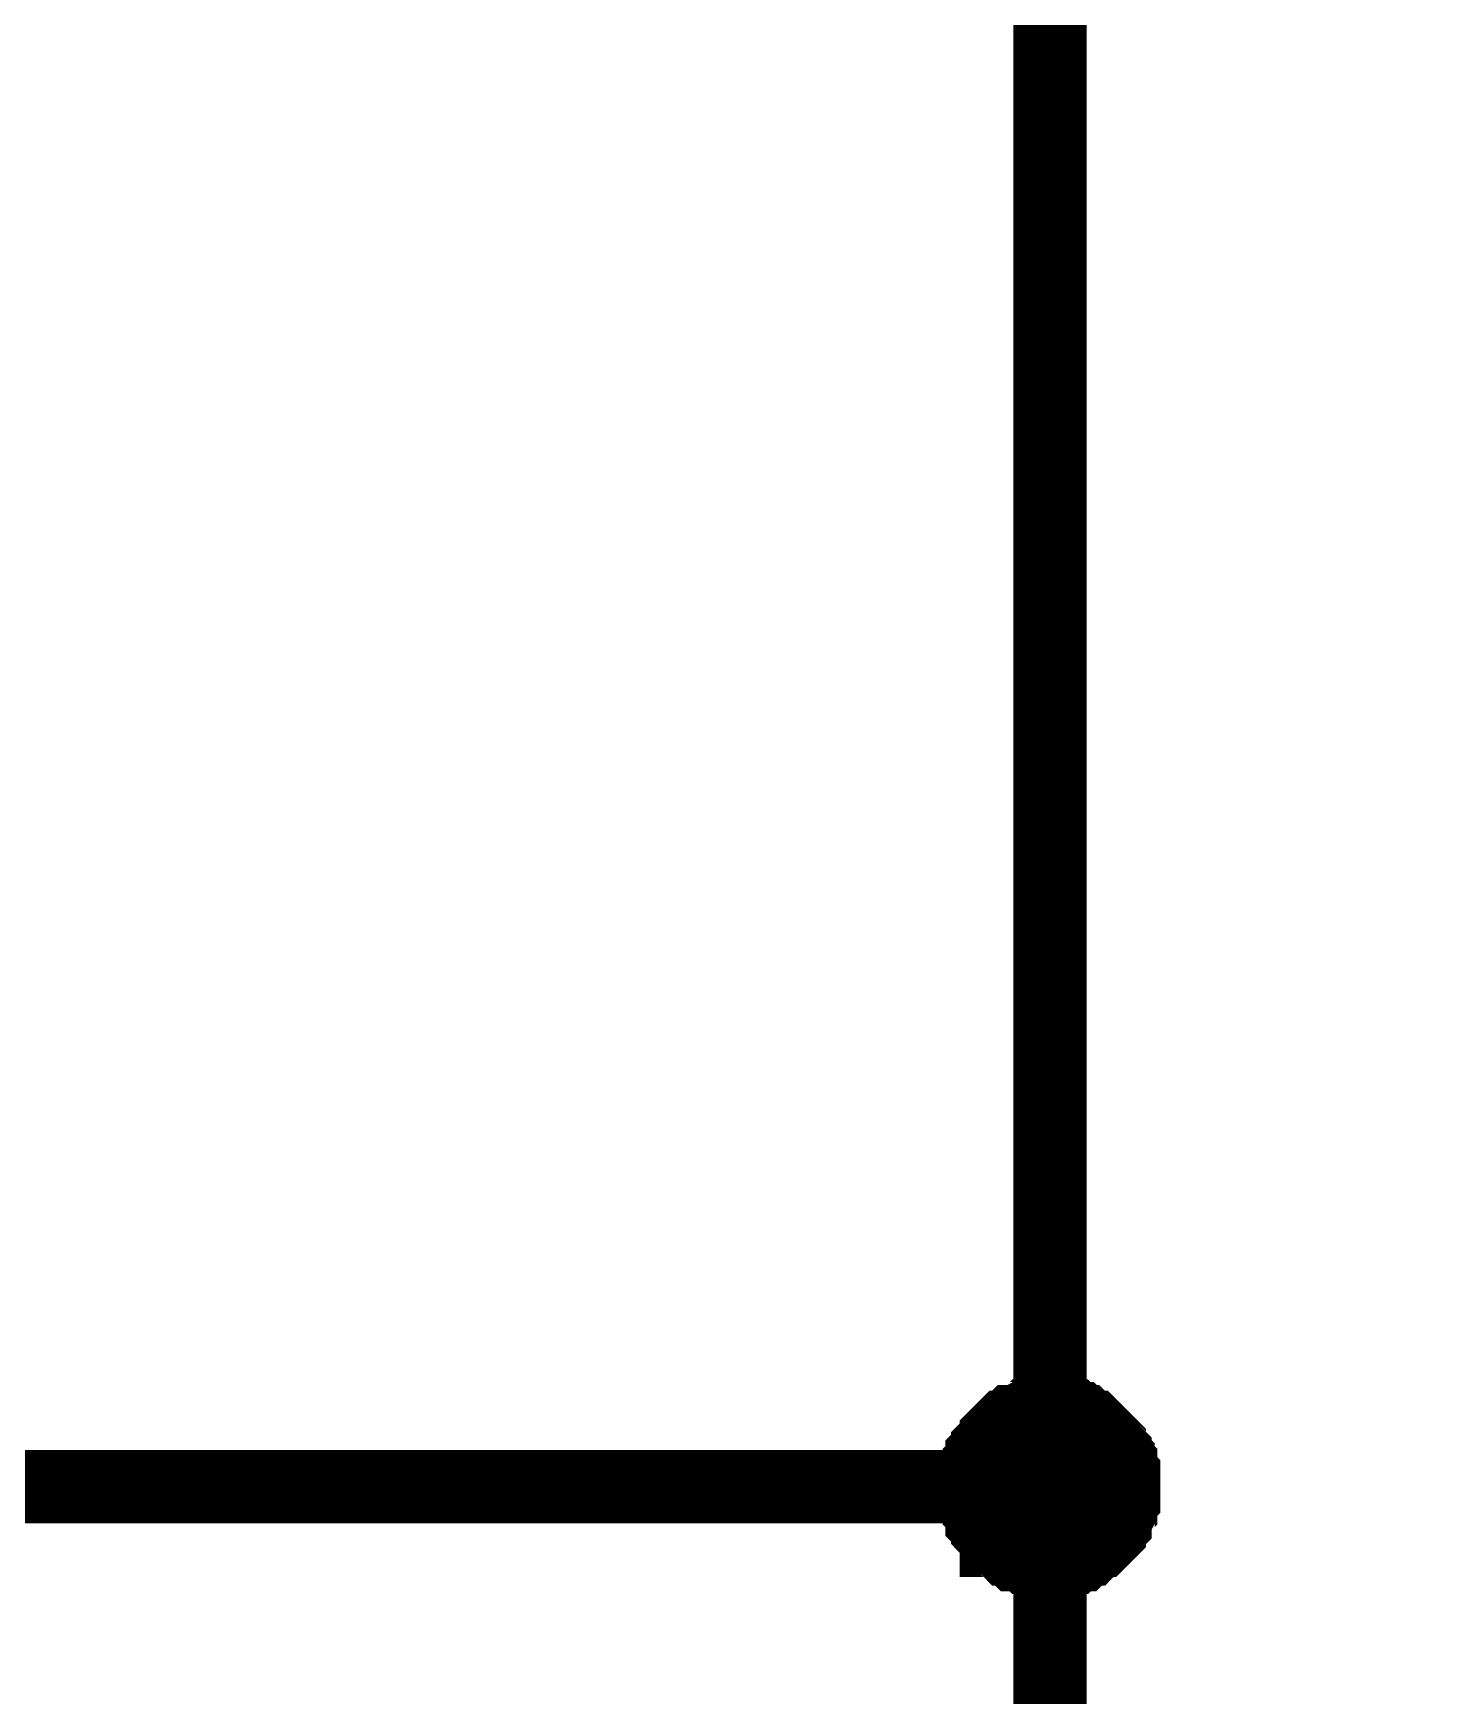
# Model space of a CAD drawing. Header units: millimetres. Extents: x 2.64 to 11.44, y 2.16 to 8.68.
# Drawn here: x 8.0092 to 8.2369, y 3.0053 to 3.2727 of the extents above; entities that cross this region are included whole.
import ezdxf

# ---------------------------------------------------------------- set-up
doc = ezdxf.new("R2010")
doc.units = ezdxf.units.MM
doc.header["$MEASUREMENT"] = 0
doc.layers.add('Sheet', color=255, linetype='Continuous')

msp = doc.modelspace()

# ---------------------------------------------------------------- linework, layer by layer
at = {"layer": 'Sheet', "const_width": 0.0118}
for points in [[(8.17279, 2.98015), (8.17279, 3.03889), (8.17279, 3.68182), (8.23102, 3.68182)], [(8.16096, 3.03889), (8.16096, 3.03934), (8.16096, 3.04025), (8.16096, 3.04071), (8.16141, 3.04116), (8.16141, 3.04162), (8.16141, 3.04253), (8.16187, 3.04299), (8.16187, 3.04344), (8.16187, 3.0439), (8.16232, 3.04435), (8.16278, 3.04481), (8.16278, 3.04526), (8.16323, 3.04572), (8.16369, 3.04617), (8.16414, 3.04663), (8.16414, 3.04708), (8.1646, 3.04754), (8.16505, 3.04799), (8.16551, 3.04845), (8.16596, 3.04845), (8.16642, 3.04891), (8.16687, 3.04936), (8.16733, 3.04936), (8.16824, 3.04982), (8.16869, 3.04982), (8.16915, 3.05027), (8.1696, 3.05027), (8.17051, 3.05027), (8.17097, 3.05073), (8.17142, 3.05073), (8.17233, 3.05073), (8.17279, 3.05073)], [(8.16096, 3.03889), (8.16096, 3.03934), (8.16096, 3.04025), (8.16096, 3.04071), (8.16141, 3.04116), (8.16141, 3.04162), (8.16141, 3.04253), (8.16187, 3.04299), (8.16187, 3.04344), (8.16187, 3.0439), (8.16232, 3.04435), (8.16278, 3.04481), (8.16278, 3.04526), (8.16323, 3.04572), (8.16369, 3.04617), (8.16414, 3.04663), (8.16414, 3.04708), (8.1646, 3.04754), (8.16505, 3.04799), (8.16551, 3.04845), (8.16596, 3.04845), (8.16642, 3.04891), (8.16687, 3.04936), (8.16733, 3.04936), (8.16824, 3.04982), (8.16869, 3.04982), (8.16915, 3.05027), (8.1696, 3.05027), (8.17051, 3.05027), (8.17097, 3.05073), (8.17142, 3.05073), (8.17233, 3.05073), (8.17279, 3.05073)], [(8.16096, 3.03889), (8.16096, 3.03934), (8.16096, 3.04025), (8.16096, 3.04071), (8.16141, 3.04116), (8.16141, 3.04162), (8.16141, 3.04253), (8.16187, 3.04299), (8.16187, 3.04344), (8.16187, 3.0439), (8.16232, 3.04435), (8.16278, 3.04481), (8.16278, 3.04526), (8.16323, 3.04572), (8.16369, 3.04617), (8.16414, 3.04663), (8.16414, 3.04708), (8.1646, 3.04754), (8.16505, 3.04799), (8.16551, 3.04845), (8.16596, 3.04845), (8.16642, 3.04891), (8.16687, 3.04936), (8.16733, 3.04936), (8.16824, 3.04982), (8.16869, 3.04982), (8.16915, 3.05027), (8.1696, 3.05027), (8.17051, 3.05027), (8.17097, 3.05073), (8.17142, 3.05073), (8.17233, 3.05073), (8.17279, 3.05073)], [(8.16096, 3.03889), (8.16096, 3.03934), (8.16096, 3.04025), (8.16096, 3.04071), (8.16141, 3.04116), (8.16141, 3.04162), (8.16141, 3.04253), (8.16187, 3.04299), (8.16187, 3.04344), (8.16187, 3.0439), (8.16232, 3.04435), (8.16278, 3.04481), (8.16278, 3.04526), (8.16323, 3.04572), (8.16369, 3.04617), (8.16414, 3.04663), (8.16414, 3.04708), (8.1646, 3.04754), (8.16505, 3.04799), (8.16551, 3.04845), (8.16596, 3.04845), (8.16642, 3.04891), (8.16687, 3.04936), (8.16733, 3.04936), (8.16824, 3.04982), (8.16869, 3.04982), (8.16915, 3.05027), (8.1696, 3.05027), (8.17051, 3.05027), (8.17097, 3.05073), (8.17142, 3.05073), (8.17233, 3.05073), (8.17279, 3.05073)], [(8.16096, 3.03889), (8.16096, 3.03934), (8.16096, 3.04025), (8.16096, 3.04071), (8.16141, 3.04116), (8.16141, 3.04162), (8.16141, 3.04253), (8.16187, 3.04299), (8.16187, 3.04344), (8.16187, 3.0439), (8.16232, 3.04435), (8.16278, 3.04481), (8.16278, 3.04526), (8.16323, 3.04572), (8.16369, 3.04617), (8.16414, 3.04663), (8.16414, 3.04708), (8.1646, 3.04754), (8.16505, 3.04799), (8.16551, 3.04845), (8.16596, 3.04845), (8.16642, 3.04891), (8.16687, 3.04936), (8.16733, 3.04936), (8.16824, 3.04982), (8.16869, 3.04982), (8.16915, 3.05027), (8.1696, 3.05027), (8.17051, 3.05027), (8.17097, 3.05073), (8.17142, 3.05073), (8.17233, 3.05073), (8.17279, 3.05073)], [(8.16096, 3.03889), (8.16096, 3.03934), (8.16096, 3.04025), (8.16096, 3.04071), (8.16141, 3.04116), (8.16141, 3.04162), (8.16141, 3.04253), (8.16187, 3.04299), (8.16187, 3.04344), (8.16187, 3.0439), (8.16232, 3.04435), (8.16278, 3.04481), (8.16278, 3.04526), (8.16323, 3.04572), (8.16369, 3.04617), (8.16414, 3.04663), (8.16414, 3.04708), (8.1646, 3.04754), (8.16505, 3.04799), (8.16551, 3.04845), (8.16596, 3.04845), (8.16642, 3.04891), (8.16687, 3.04936), (8.16733, 3.04936), (8.16824, 3.04982), (8.16869, 3.04982), (8.16915, 3.05027), (8.1696, 3.05027), (8.17051, 3.05027), (8.17097, 3.05073), (8.17142, 3.05073), (8.17233, 3.05073), (8.17279, 3.05073)], [(8.16096, 3.03889), (8.16096, 3.03934), (8.16096, 3.04025), (8.16096, 3.04071), (8.16141, 3.04116), (8.16141, 3.04162), (8.16141, 3.04253), (8.16187, 3.04299), (8.16187, 3.04344), (8.16187, 3.0439), (8.16232, 3.04435), (8.16278, 3.04481), (8.16278, 3.04526), (8.16323, 3.04572), (8.16369, 3.04617), (8.16414, 3.04663), (8.16414, 3.04708), (8.1646, 3.04754), (8.16505, 3.04799), (8.16551, 3.04845), (8.16596, 3.04845), (8.16642, 3.04891), (8.16687, 3.04936), (8.16733, 3.04936), (8.16824, 3.04982), (8.16869, 3.04982), (8.16915, 3.05027), (8.1696, 3.05027), (8.17051, 3.05027), (8.17097, 3.05073), (8.17142, 3.05073), (8.17233, 3.05073), (8.17279, 3.05073)], [(8.16096, 3.03889), (8.16096, 3.03934), (8.16096, 3.04025), (8.16096, 3.04071), (8.16141, 3.04116), (8.16141, 3.04162), (8.16141, 3.04253), (8.16187, 3.04299), (8.16187, 3.04344), (8.16187, 3.0439), (8.16232, 3.04435), (8.16278, 3.04481), (8.16278, 3.04526), (8.16323, 3.04572), (8.16369, 3.04617), (8.16414, 3.04663), (8.16414, 3.04708), (8.1646, 3.04754), (8.16505, 3.04799), (8.16551, 3.04845), (8.16596, 3.04845), (8.16642, 3.04891), (8.16687, 3.04936), (8.16733, 3.04936), (8.16824, 3.04982), (8.16869, 3.04982), (8.16915, 3.05027), (8.1696, 3.05027), (8.17051, 3.05027), (8.17097, 3.05073), (8.17142, 3.05073), (8.17233, 3.05073), (8.17279, 3.05073)], [(8.17279, 3.05073), (8.17279, 3.05073)], [(8.17279, 3.05073), (8.17324, 3.05073), (8.17415, 3.05073), (8.17461, 3.05073), (8.17506, 3.05027), (8.17552, 3.05027), (8.17643, 3.05027), (8.17688, 3.04982), (8.17734, 3.04982), (8.17779, 3.04936), (8.17825, 3.04936), (8.1787, 3.04891), (8.17916, 3.04845), (8.17961, 3.04845), (8.18007, 3.04799), (8.18052, 3.04754), (8.18098, 3.04708), (8.18143, 3.04663), (8.18189, 3.04617), (8.18234, 3.04572), (8.18234, 3.04526), (8.1828, 3.04481), (8.18325, 3.04435), (8.18325, 3.0439), (8.18371, 3.04344), (8.18371, 3.04299), (8.18416, 3.04253), (8.18416, 3.04162), (8.18416, 3.04116), (8.18461, 3.04071), (8.18461, 3.04025), (8.18461, 3.03934), (8.18461, 3.03889)], [(8.17279, 3.05073), (8.17279, 3.05073)], [(8.17279, 3.05073), (8.17324, 3.05073), (8.17415, 3.05073), (8.17461, 3.05073), (8.17506, 3.05027), (8.17552, 3.05027), (8.17643, 3.05027), (8.17688, 3.04982), (8.17734, 3.04982), (8.17779, 3.04936), (8.17825, 3.04936), (8.1787, 3.04891), (8.17916, 3.04845), (8.17961, 3.04845), (8.18007, 3.04799), (8.18052, 3.04754), (8.18098, 3.04708), (8.18143, 3.04663), (8.18189, 3.04617), (8.18234, 3.04572), (8.18234, 3.04526), (8.1828, 3.04481), (8.18325, 3.04435), (8.18325, 3.0439), (8.18371, 3.04344), (8.18371, 3.04299), (8.18416, 3.04253), (8.18416, 3.04162), (8.18416, 3.04116), (8.18461, 3.04071), (8.18461, 3.04025), (8.18461, 3.03934), (8.18461, 3.03889)], [(8.17279, 3.05073), (8.17279, 3.05073)], [(8.17279, 3.05073), (8.17324, 3.05073), (8.17415, 3.05073), (8.17461, 3.05073), (8.17506, 3.05027), (8.17552, 3.05027), (8.17643, 3.05027), (8.17688, 3.04982), (8.17734, 3.04982), (8.17779, 3.04936), (8.17825, 3.04936), (8.1787, 3.04891), (8.17916, 3.04845), (8.17961, 3.04845), (8.18007, 3.04799), (8.18052, 3.04754), (8.18098, 3.04708), (8.18143, 3.04663), (8.18189, 3.04617), (8.18234, 3.04572), (8.18234, 3.04526), (8.1828, 3.04481), (8.18325, 3.04435), (8.18325, 3.0439), (8.18371, 3.04344), (8.18371, 3.04299), (8.18416, 3.04253), (8.18416, 3.04162), (8.18416, 3.04116), (8.18461, 3.04071), (8.18461, 3.04025), (8.18461, 3.03934), (8.18461, 3.03889)], [(8.17279, 3.05073), (8.17279, 3.05073)], [(8.17279, 3.05073), (8.17324, 3.05073), (8.17415, 3.05073), (8.17461, 3.05073), (8.17506, 3.05027), (8.17552, 3.05027), (8.17643, 3.05027), (8.17688, 3.04982), (8.17734, 3.04982), (8.17779, 3.04936), (8.17825, 3.04936), (8.1787, 3.04891), (8.17916, 3.04845), (8.17961, 3.04845), (8.18007, 3.04799), (8.18052, 3.04754), (8.18098, 3.04708), (8.18143, 3.04663), (8.18189, 3.04617), (8.18234, 3.04572), (8.18234, 3.04526), (8.1828, 3.04481), (8.18325, 3.04435), (8.18325, 3.0439), (8.18371, 3.04344), (8.18371, 3.04299), (8.18416, 3.04253), (8.18416, 3.04162), (8.18416, 3.04116), (8.18461, 3.04071), (8.18461, 3.04025), (8.18461, 3.03934), (8.18461, 3.03889)], [(8.17279, 3.05073), (8.17279, 3.05073)], [(8.17279, 3.05073), (8.17324, 3.05073), (8.17415, 3.05073), (8.17461, 3.05073), (8.17506, 3.05027), (8.17552, 3.05027), (8.17643, 3.05027), (8.17688, 3.04982), (8.17734, 3.04982), (8.17779, 3.04936), (8.17825, 3.04936), (8.1787, 3.04891), (8.17916, 3.04845), (8.17961, 3.04845), (8.18007, 3.04799), (8.18052, 3.04754), (8.18098, 3.04708), (8.18143, 3.04663), (8.18189, 3.04617), (8.18234, 3.04572), (8.18234, 3.04526), (8.1828, 3.04481), (8.18325, 3.04435), (8.18325, 3.0439), (8.18371, 3.04344), (8.18371, 3.04299), (8.18416, 3.04253), (8.18416, 3.04162), (8.18416, 3.04116), (8.18461, 3.04071), (8.18461, 3.04025), (8.18461, 3.03934), (8.18461, 3.03889)], [(8.17279, 3.05073), (8.17279, 3.05073)], [(8.17279, 3.05073), (8.17324, 3.05073), (8.17415, 3.05073), (8.17461, 3.05073), (8.17506, 3.05027), (8.17552, 3.05027), (8.17643, 3.05027), (8.17688, 3.04982), (8.17734, 3.04982), (8.17779, 3.04936), (8.17825, 3.04936), (8.1787, 3.04891), (8.17916, 3.04845), (8.17961, 3.04845), (8.18007, 3.04799), (8.18052, 3.04754), (8.18098, 3.04708), (8.18143, 3.04663), (8.18189, 3.04617), (8.18234, 3.04572), (8.18234, 3.04526), (8.1828, 3.04481), (8.18325, 3.04435), (8.18325, 3.0439), (8.18371, 3.04344), (8.18371, 3.04299), (8.18416, 3.04253), (8.18416, 3.04162), (8.18416, 3.04116), (8.18461, 3.04071), (8.18461, 3.04025), (8.18461, 3.03934), (8.18461, 3.03889)], [(8.17279, 3.05073), (8.17279, 3.05073)], [(8.17279, 3.05073), (8.17324, 3.05073), (8.17415, 3.05073), (8.17461, 3.05073), (8.17506, 3.05027), (8.17552, 3.05027), (8.17643, 3.05027), (8.17688, 3.04982), (8.17734, 3.04982), (8.17779, 3.04936), (8.17825, 3.04936), (8.1787, 3.04891), (8.17916, 3.04845), (8.17961, 3.04845), (8.18007, 3.04799), (8.18052, 3.04754), (8.18098, 3.04708), (8.18143, 3.04663), (8.18189, 3.04617), (8.18234, 3.04572), (8.18234, 3.04526), (8.1828, 3.04481), (8.18325, 3.04435), (8.18325, 3.0439), (8.18371, 3.04344), (8.18371, 3.04299), (8.18416, 3.04253), (8.18416, 3.04162), (8.18416, 3.04116), (8.18461, 3.04071), (8.18461, 3.04025), (8.18461, 3.03934), (8.18461, 3.03889)], [(8.17279, 3.05073), (8.17279, 3.05073)], [(8.17279, 3.05073), (8.17324, 3.05073), (8.17415, 3.05073), (8.17461, 3.05073), (8.17506, 3.05027), (8.17552, 3.05027), (8.17643, 3.05027), (8.17688, 3.04982), (8.17734, 3.04982), (8.17779, 3.04936), (8.17825, 3.04936), (8.1787, 3.04891), (8.17916, 3.04845), (8.17961, 3.04845), (8.18007, 3.04799), (8.18052, 3.04754), (8.18098, 3.04708), (8.18143, 3.04663), (8.18189, 3.04617), (8.18234, 3.04572), (8.18234, 3.04526), (8.1828, 3.04481), (8.18325, 3.04435), (8.18325, 3.0439), (8.18371, 3.04344), (8.18371, 3.04299), (8.18416, 3.04253), (8.18416, 3.04162), (8.18416, 3.04116), (8.18461, 3.04071), (8.18461, 3.04025), (8.18461, 3.03934), (8.18461, 3.03889)], [(8.17279, 3.03889), (7.88071, 3.03889)], [(8.17279, 3.02705), (8.17233, 3.02705), (8.17142, 3.02705), (8.17097, 3.02705), (8.17051, 3.0275), (8.1696, 3.0275), (8.16915, 3.0275), (8.16869, 3.02796), (8.16824, 3.02796), (8.16733, 3.02796), (8.16687, 3.02842), (8.16642, 3.02887), (8.16596, 3.02887), (8.16551, 3.02933), (8.16505, 3.02978), (8.1646, 3.03024), (8.16414, 3.03024), (8.16414, 3.03069), (8.16369, 3.03115), (8.16323, 3.0316), (8.16278, 3.03206), (8.16278, 3.03251), (8.16232, 3.03297), (8.16187, 3.03342), (8.16187, 3.03433), (8.16187, 3.03479), (8.16141, 3.03525), (8.16141, 3.0357), (8.16141, 3.03661), (8.16096, 3.03707), (8.16096, 3.03752), (8.16096, 3.03843), (8.16096, 3.03889)], [(8.16096, 3.03889), (8.16096, 3.03889)], [(8.17279, 3.02705), (8.17233, 3.02705), (8.17142, 3.02705), (8.17097, 3.02705), (8.17051, 3.0275), (8.1696, 3.0275), (8.16915, 3.0275), (8.16869, 3.02796), (8.16824, 3.02796), (8.16733, 3.02796), (8.16687, 3.02842), (8.16642, 3.02887), (8.16596, 3.02887), (8.16551, 3.02933), (8.16505, 3.02978), (8.1646, 3.03024), (8.16414, 3.03024), (8.16414, 3.03069), (8.16369, 3.03115), (8.16323, 3.0316), (8.16278, 3.03206), (8.16278, 3.03251), (8.16232, 3.03297), (8.16187, 3.03342), (8.16187, 3.03433), (8.16187, 3.03479), (8.16141, 3.03525), (8.16141, 3.0357), (8.16141, 3.03661), (8.16096, 3.03707), (8.16096, 3.03752), (8.16096, 3.03843), (8.16096, 3.03889)], [(8.16096, 3.03889), (8.16096, 3.03889)], [(8.17279, 3.02705), (8.17233, 3.02705), (8.17142, 3.02705), (8.17097, 3.02705), (8.17051, 3.0275), (8.1696, 3.0275), (8.16915, 3.0275), (8.16869, 3.02796), (8.16824, 3.02796), (8.16733, 3.02796), (8.16687, 3.02842), (8.16642, 3.02887), (8.16596, 3.02887), (8.16551, 3.02933), (8.16505, 3.02978), (8.1646, 3.03024), (8.16414, 3.03024), (8.16414, 3.03069), (8.16369, 3.03115), (8.16323, 3.0316), (8.16278, 3.03206), (8.16278, 3.03251), (8.16232, 3.03297), (8.16187, 3.03342), (8.16187, 3.03433), (8.16187, 3.03479), (8.16141, 3.03525), (8.16141, 3.0357), (8.16141, 3.03661), (8.16096, 3.03707), (8.16096, 3.03752), (8.16096, 3.03843), (8.16096, 3.03889)], [(8.16096, 3.03889), (8.16096, 3.03889)], [(8.17279, 3.02705), (8.17233, 3.02705), (8.17142, 3.02705), (8.17097, 3.02705), (8.17051, 3.0275), (8.1696, 3.0275), (8.16915, 3.0275), (8.16869, 3.02796), (8.16824, 3.02796), (8.16733, 3.02796), (8.16687, 3.02842), (8.16642, 3.02887), (8.16596, 3.02887), (8.16551, 3.02933), (8.16505, 3.02978), (8.1646, 3.03024), (8.16414, 3.03024), (8.16414, 3.03069), (8.16369, 3.03115), (8.16323, 3.0316), (8.16278, 3.03206), (8.16278, 3.03251), (8.16232, 3.03297), (8.16187, 3.03342), (8.16187, 3.03433), (8.16187, 3.03479), (8.16141, 3.03525), (8.16141, 3.0357), (8.16141, 3.03661), (8.16096, 3.03707), (8.16096, 3.03752), (8.16096, 3.03843), (8.16096, 3.03889)], [(8.16096, 3.03889), (8.16096, 3.03889)], [(8.17279, 3.02705), (8.17233, 3.02705), (8.17142, 3.02705), (8.17097, 3.02705), (8.17051, 3.0275), (8.1696, 3.0275), (8.16915, 3.0275), (8.16869, 3.02796), (8.16824, 3.02796), (8.16733, 3.02796), (8.16687, 3.02842), (8.16642, 3.02887), (8.16596, 3.02887), (8.16551, 3.02933), (8.16505, 3.02978), (8.1646, 3.03024), (8.16414, 3.03024), (8.16414, 3.03069), (8.16369, 3.03115), (8.16323, 3.0316), (8.16278, 3.03206), (8.16278, 3.03251), (8.16232, 3.03297), (8.16187, 3.03342), (8.16187, 3.03433), (8.16187, 3.03479), (8.16141, 3.03525), (8.16141, 3.0357), (8.16141, 3.03661), (8.16096, 3.03707), (8.16096, 3.03752), (8.16096, 3.03843), (8.16096, 3.03889)], [(8.16096, 3.03889), (8.16096, 3.03889)], [(8.17279, 3.02705), (8.17233, 3.02705), (8.17142, 3.02705), (8.17097, 3.02705), (8.17051, 3.0275), (8.1696, 3.0275), (8.16915, 3.0275), (8.16869, 3.02796), (8.16824, 3.02796), (8.16733, 3.02796), (8.16687, 3.02842), (8.16642, 3.02887), (8.16596, 3.02887), (8.16551, 3.02933), (8.16505, 3.02978), (8.1646, 3.03024), (8.16414, 3.03024), (8.16414, 3.03069), (8.16369, 3.03115), (8.16323, 3.0316), (8.16278, 3.03206), (8.16278, 3.03251), (8.16232, 3.03297), (8.16187, 3.03342), (8.16187, 3.03433), (8.16187, 3.03479), (8.16141, 3.03525), (8.16141, 3.0357), (8.16141, 3.03661), (8.16096, 3.03707), (8.16096, 3.03752), (8.16096, 3.03843), (8.16096, 3.03889)], [(8.16096, 3.03889), (8.16096, 3.03889)], [(8.17279, 3.02705), (8.17233, 3.02705), (8.17142, 3.02705), (8.17097, 3.02705), (8.17051, 3.0275), (8.1696, 3.0275), (8.16915, 3.0275), (8.16869, 3.02796), (8.16824, 3.02796), (8.16733, 3.02796), (8.16687, 3.02842), (8.16642, 3.02887), (8.16596, 3.02887), (8.16551, 3.02933), (8.16505, 3.02978), (8.1646, 3.03024), (8.16414, 3.03024), (8.16414, 3.03069), (8.16369, 3.03115), (8.16323, 3.0316), (8.16278, 3.03206), (8.16278, 3.03251), (8.16232, 3.03297), (8.16187, 3.03342), (8.16187, 3.03433), (8.16187, 3.03479), (8.16141, 3.03525), (8.16141, 3.0357), (8.16141, 3.03661), (8.16096, 3.03707), (8.16096, 3.03752), (8.16096, 3.03843), (8.16096, 3.03889)], [(8.16096, 3.03889), (8.16096, 3.03889)], [(8.17279, 3.02705), (8.17233, 3.02705), (8.17142, 3.02705), (8.17097, 3.02705), (8.17051, 3.0275), (8.1696, 3.0275), (8.16915, 3.0275), (8.16869, 3.02796), (8.16824, 3.02796), (8.16733, 3.02796), (8.16687, 3.02842), (8.16642, 3.02887), (8.16596, 3.02887), (8.16551, 3.02933), (8.16505, 3.02978), (8.1646, 3.03024), (8.16414, 3.03024), (8.16414, 3.03069), (8.16369, 3.03115), (8.16323, 3.0316), (8.16278, 3.03206), (8.16278, 3.03251), (8.16232, 3.03297), (8.16187, 3.03342), (8.16187, 3.03433), (8.16187, 3.03479), (8.16141, 3.03525), (8.16141, 3.0357), (8.16141, 3.03661), (8.16096, 3.03707), (8.16096, 3.03752), (8.16096, 3.03843), (8.16096, 3.03889)], [(8.16096, 3.03889), (8.16096, 3.03889)], [(8.18461, 3.03889), (8.18461, 3.03843), (8.18461, 3.03752), (8.18461, 3.03707), (8.18416, 3.03661), (8.18416, 3.0357), (8.18416, 3.03525), (8.18371, 3.03479), (8.18371, 3.03433), (8.18325, 3.03342), (8.18325, 3.03297), (8.1828, 3.03251), (8.18234, 3.03206), (8.18234, 3.0316), (8.18189, 3.03115), (8.18143, 3.03069), (8.18098, 3.03024), (8.18052, 3.03024), (8.18007, 3.02978), (8.17961, 3.02933), (8.17916, 3.02887), (8.1787, 3.02887), (8.17825, 3.02842), (8.17779, 3.02796), (8.17734, 3.02796), (8.17688, 3.02796), (8.17643, 3.0275), (8.17552, 3.0275), (8.17506, 3.0275), (8.17461, 3.02705), (8.17415, 3.02705), (8.17324, 3.02705), (8.17279, 3.02705)], [(8.18461, 3.03889), (8.18461, 3.03843), (8.18461, 3.03752), (8.18461, 3.03707), (8.18416, 3.03661), (8.18416, 3.0357), (8.18416, 3.03525), (8.18371, 3.03479), (8.18371, 3.03433), (8.18325, 3.03342), (8.18325, 3.03297), (8.1828, 3.03251), (8.18234, 3.03206), (8.18234, 3.0316), (8.18189, 3.03115), (8.18143, 3.03069), (8.18098, 3.03024), (8.18052, 3.03024), (8.18007, 3.02978), (8.17961, 3.02933), (8.17916, 3.02887), (8.1787, 3.02887), (8.17825, 3.02842), (8.17779, 3.02796), (8.17734, 3.02796), (8.17688, 3.02796), (8.17643, 3.0275), (8.17552, 3.0275), (8.17506, 3.0275), (8.17461, 3.02705), (8.17415, 3.02705), (8.17324, 3.02705), (8.17279, 3.02705)], [(8.18461, 3.03889), (8.18461, 3.03843), (8.18461, 3.03752), (8.18461, 3.03707), (8.18416, 3.03661), (8.18416, 3.0357), (8.18416, 3.03525), (8.18371, 3.03479), (8.18371, 3.03433), (8.18325, 3.03342), (8.18325, 3.03297), (8.1828, 3.03251), (8.18234, 3.03206), (8.18234, 3.0316), (8.18189, 3.03115), (8.18143, 3.03069), (8.18098, 3.03024), (8.18052, 3.03024), (8.18007, 3.02978), (8.17961, 3.02933), (8.17916, 3.02887), (8.1787, 3.02887), (8.17825, 3.02842), (8.17779, 3.02796), (8.17734, 3.02796), (8.17688, 3.02796), (8.17643, 3.0275), (8.17552, 3.0275), (8.17506, 3.0275), (8.17461, 3.02705), (8.17415, 3.02705), (8.17324, 3.02705), (8.17279, 3.02705)], [(8.18461, 3.03889), (8.18461, 3.03843), (8.18461, 3.03752), (8.18461, 3.03707), (8.18416, 3.03661), (8.18416, 3.0357), (8.18416, 3.03525), (8.18371, 3.03479), (8.18371, 3.03433), (8.18325, 3.03342), (8.18325, 3.03297), (8.1828, 3.03251), (8.18234, 3.03206), (8.18234, 3.0316), (8.18189, 3.03115), (8.18143, 3.03069), (8.18098, 3.03024), (8.18052, 3.03024), (8.18007, 3.02978), (8.17961, 3.02933), (8.17916, 3.02887), (8.1787, 3.02887), (8.17825, 3.02842), (8.17779, 3.02796), (8.17734, 3.02796), (8.17688, 3.02796), (8.17643, 3.0275), (8.17552, 3.0275), (8.17506, 3.0275), (8.17461, 3.02705), (8.17415, 3.02705), (8.17324, 3.02705), (8.17279, 3.02705)], [(8.18461, 3.03889), (8.18461, 3.03843), (8.18461, 3.03752), (8.18461, 3.03707), (8.18416, 3.03661), (8.18416, 3.0357), (8.18416, 3.03525), (8.18371, 3.03479), (8.18371, 3.03433), (8.18325, 3.03342), (8.18325, 3.03297), (8.1828, 3.03251), (8.18234, 3.03206), (8.18234, 3.0316), (8.18189, 3.03115), (8.18143, 3.03069), (8.18098, 3.03024), (8.18052, 3.03024), (8.18007, 3.02978), (8.17961, 3.02933), (8.17916, 3.02887), (8.1787, 3.02887), (8.17825, 3.02842), (8.17779, 3.02796), (8.17734, 3.02796), (8.17688, 3.02796), (8.17643, 3.0275), (8.17552, 3.0275), (8.17506, 3.0275), (8.17461, 3.02705), (8.17415, 3.02705), (8.17324, 3.02705), (8.17279, 3.02705)], [(8.18461, 3.03889), (8.18461, 3.03843), (8.18461, 3.03752), (8.18461, 3.03707), (8.18416, 3.03661), (8.18416, 3.0357), (8.18416, 3.03525), (8.18371, 3.03479), (8.18371, 3.03433), (8.18325, 3.03342), (8.18325, 3.03297), (8.1828, 3.03251), (8.18234, 3.03206), (8.18234, 3.0316), (8.18189, 3.03115), (8.18143, 3.03069), (8.18098, 3.03024), (8.18052, 3.03024), (8.18007, 3.02978), (8.17961, 3.02933), (8.17916, 3.02887), (8.1787, 3.02887), (8.17825, 3.02842), (8.17779, 3.02796), (8.17734, 3.02796), (8.17688, 3.02796), (8.17643, 3.0275), (8.17552, 3.0275), (8.17506, 3.0275), (8.17461, 3.02705), (8.17415, 3.02705), (8.17324, 3.02705), (8.17279, 3.02705)], [(8.18461, 3.03889), (8.18461, 3.03843), (8.18461, 3.03752), (8.18461, 3.03707), (8.18416, 3.03661), (8.18416, 3.0357), (8.18416, 3.03525), (8.18371, 3.03479), (8.18371, 3.03433), (8.18325, 3.03342), (8.18325, 3.03297), (8.1828, 3.03251), (8.18234, 3.03206), (8.18234, 3.0316), (8.18189, 3.03115), (8.18143, 3.03069), (8.18098, 3.03024), (8.18052, 3.03024), (8.18007, 3.02978), (8.17961, 3.02933), (8.17916, 3.02887), (8.1787, 3.02887), (8.17825, 3.02842), (8.17779, 3.02796), (8.17734, 3.02796), (8.17688, 3.02796), (8.17643, 3.0275), (8.17552, 3.0275), (8.17506, 3.0275), (8.17461, 3.02705), (8.17415, 3.02705), (8.17324, 3.02705), (8.17279, 3.02705)], [(8.18461, 3.03889), (8.18461, 3.03843), (8.18461, 3.03752), (8.18461, 3.03707), (8.18416, 3.03661), (8.18416, 3.0357), (8.18416, 3.03525), (8.18371, 3.03479), (8.18371, 3.03433), (8.18325, 3.03342), (8.18325, 3.03297), (8.1828, 3.03251), (8.18234, 3.03206), (8.18234, 3.0316), (8.18189, 3.03115), (8.18143, 3.03069), (8.18098, 3.03024), (8.18052, 3.03024), (8.18007, 3.02978), (8.17961, 3.02933), (8.17916, 3.02887), (8.1787, 3.02887), (8.17825, 3.02842), (8.17779, 3.02796), (8.17734, 3.02796), (8.17688, 3.02796), (8.17643, 3.0275), (8.17552, 3.0275), (8.17506, 3.0275), (8.17461, 3.02705), (8.17415, 3.02705), (8.17324, 3.02705), (8.17279, 3.02705)], [(8.18461, 3.03889), (8.18461, 3.03889), (8.18461, 3.03889), (8.18461, 3.03889), (8.18461, 3.03889), (8.18461, 3.03889), (8.18461, 3.03889), (8.18461, 3.03889), (8.18461, 3.03889), (8.18461, 3.03889), (8.18461, 3.03889), (8.18461, 3.03889), (8.18461, 3.03889), (8.18461, 3.03889), (8.18461, 3.03889), (8.18461, 3.03889), (8.18461, 3.03889), (8.18461, 3.03889), (8.18461, 3.03889), (8.18461, 3.03889), (8.18461, 3.03889), (8.18461, 3.03889), (8.18461, 3.03889), (8.18461, 3.03889), (8.18461, 3.03889), (8.18461, 3.03889), (8.18461, 3.03889), (8.18461, 3.03889), (8.18461, 3.03889), (8.18461, 3.03889), (8.18461, 3.03889), (8.18461, 3.03889), (8.18461, 3.03889)], [(8.18461, 3.03889), (8.18461, 3.03889)], [(8.18461, 3.03889), (8.18461, 3.03889), (8.18461, 3.03889), (8.18461, 3.03889), (8.18461, 3.03889), (8.18461, 3.03889), (8.18461, 3.03889), (8.18461, 3.03889), (8.18461, 3.03889), (8.18461, 3.03889), (8.18461, 3.03889), (8.18461, 3.03889), (8.18461, 3.03889), (8.18461, 3.03889), (8.18461, 3.03889), (8.18461, 3.03889), (8.18461, 3.03889), (8.18461, 3.03889), (8.18461, 3.03889), (8.18461, 3.03889), (8.18461, 3.03889), (8.18461, 3.03889), (8.18461, 3.03889), (8.18461, 3.03889), (8.18461, 3.03889), (8.18461, 3.03889), (8.18461, 3.03889), (8.18461, 3.03889), (8.18461, 3.03889), (8.18461, 3.03889), (8.18461, 3.03889), (8.18461, 3.03889), (8.18461, 3.03889)], [(8.18461, 3.03889), (8.18461, 3.03889)], [(8.18461, 3.03889), (8.18461, 3.03889), (8.18461, 3.03889), (8.18461, 3.03889), (8.18461, 3.03889), (8.18461, 3.03889), (8.18461, 3.03889), (8.18461, 3.03889), (8.18461, 3.03889), (8.18461, 3.03889), (8.18461, 3.03889), (8.18461, 3.03889), (8.18461, 3.03889), (8.18461, 3.03889), (8.18461, 3.03889), (8.18461, 3.03889), (8.18461, 3.03889), (8.18461, 3.03889), (8.18461, 3.03889), (8.18461, 3.03889), (8.18461, 3.03889), (8.18461, 3.03889), (8.18461, 3.03889), (8.18461, 3.03889), (8.18461, 3.03889), (8.18461, 3.03889), (8.18461, 3.03889), (8.18461, 3.03889), (8.18461, 3.03889), (8.18461, 3.03889), (8.18461, 3.03889), (8.18461, 3.03889), (8.18461, 3.03889)], [(8.18461, 3.03889), (8.18461, 3.03889)], [(8.18461, 3.03889), (8.18461, 3.03889), (8.18461, 3.03889), (8.18461, 3.03889), (8.18461, 3.03889), (8.18461, 3.03889), (8.18461, 3.03889), (8.18461, 3.03889), (8.18461, 3.03889), (8.18461, 3.03889), (8.18461, 3.03889), (8.18461, 3.03889), (8.18461, 3.03889), (8.18461, 3.03889), (8.18461, 3.03889), (8.18461, 3.03889), (8.18461, 3.03889), (8.18461, 3.03889), (8.18461, 3.03889), (8.18461, 3.03889), (8.18461, 3.03889), (8.18461, 3.03889), (8.18461, 3.03889), (8.18461, 3.03889), (8.18461, 3.03889), (8.18461, 3.03889), (8.18461, 3.03889), (8.18461, 3.03889), (8.18461, 3.03889), (8.18461, 3.03889), (8.18461, 3.03889), (8.18461, 3.03889), (8.18461, 3.03889)], [(8.18461, 3.03889), (8.18461, 3.03889)], [(8.18461, 3.03889), (8.18461, 3.03889), (8.18461, 3.03889), (8.18461, 3.03889), (8.18461, 3.03889), (8.18461, 3.03889), (8.18461, 3.03889), (8.18461, 3.03889), (8.18461, 3.03889), (8.18461, 3.03889), (8.18461, 3.03889), (8.18461, 3.03889), (8.18461, 3.03889), (8.18461, 3.03889), (8.18461, 3.03889), (8.18461, 3.03889), (8.18461, 3.03889), (8.18461, 3.03889), (8.18461, 3.03889), (8.18461, 3.03889), (8.18461, 3.03889), (8.18461, 3.03889), (8.18461, 3.03889), (8.18461, 3.03889), (8.18461, 3.03889), (8.18461, 3.03889), (8.18461, 3.03889), (8.18461, 3.03889), (8.18461, 3.03889), (8.18461, 3.03889), (8.18461, 3.03889), (8.18461, 3.03889), (8.18461, 3.03889)], [(8.18461, 3.03889), (8.18461, 3.03889)], [(8.18461, 3.03889), (8.18461, 3.03889), (8.18461, 3.03889), (8.18461, 3.03889), (8.18461, 3.03889), (8.18461, 3.03889), (8.18461, 3.03889), (8.18461, 3.03889), (8.18461, 3.03889), (8.18461, 3.03889), (8.18461, 3.03889), (8.18461, 3.03889), (8.18461, 3.03889), (8.18461, 3.03889), (8.18461, 3.03889), (8.18461, 3.03889), (8.18461, 3.03889), (8.18461, 3.03889), (8.18461, 3.03889), (8.18461, 3.03889), (8.18461, 3.03889), (8.18461, 3.03889), (8.18461, 3.03889), (8.18461, 3.03889), (8.18461, 3.03889), (8.18461, 3.03889), (8.18461, 3.03889), (8.18461, 3.03889), (8.18461, 3.03889), (8.18461, 3.03889), (8.18461, 3.03889), (8.18461, 3.03889), (8.18461, 3.03889)], [(8.18461, 3.03889), (8.18461, 3.03889)], [(8.18461, 3.03889), (8.18461, 3.03889), (8.18461, 3.03889), (8.18461, 3.03889), (8.18461, 3.03889), (8.18461, 3.03889), (8.18461, 3.03889), (8.18461, 3.03889), (8.18461, 3.03889), (8.18461, 3.03889), (8.18461, 3.03889), (8.18461, 3.03889), (8.18461, 3.03889), (8.18461, 3.03889), (8.18461, 3.03889), (8.18461, 3.03889), (8.18461, 3.03889), (8.18461, 3.03889), (8.18461, 3.03889), (8.18461, 3.03889), (8.18461, 3.03889), (8.18461, 3.03889), (8.18461, 3.03889), (8.18461, 3.03889), (8.18461, 3.03889), (8.18461, 3.03889), (8.18461, 3.03889), (8.18461, 3.03889), (8.18461, 3.03889), (8.18461, 3.03889), (8.18461, 3.03889), (8.18461, 3.03889), (8.18461, 3.03889)], [(8.18461, 3.03889), (8.18461, 3.03889)], [(8.18461, 3.03889), (8.18461, 3.03889), (8.18461, 3.03889), (8.18461, 3.03889), (8.18461, 3.03889), (8.18461, 3.03889), (8.18461, 3.03889), (8.18461, 3.03889), (8.18461, 3.03889), (8.18461, 3.03889), (8.18461, 3.03889), (8.18461, 3.03889), (8.18461, 3.03889), (8.18461, 3.03889), (8.18461, 3.03889), (8.18461, 3.03889), (8.18461, 3.03889), (8.18461, 3.03889), (8.18461, 3.03889), (8.18461, 3.03889), (8.18461, 3.03889), (8.18461, 3.03889), (8.18461, 3.03889), (8.18461, 3.03889), (8.18461, 3.03889), (8.18461, 3.03889), (8.18461, 3.03889), (8.18461, 3.03889), (8.18461, 3.03889), (8.18461, 3.03889), (8.18461, 3.03889), (8.18461, 3.03889), (8.18461, 3.03889)], [(8.18461, 3.03889), (8.18461, 3.03889)]]:
    msp.add_lwpolyline(points, dxfattribs=at)

doc.saveas('drawing.dxf')
